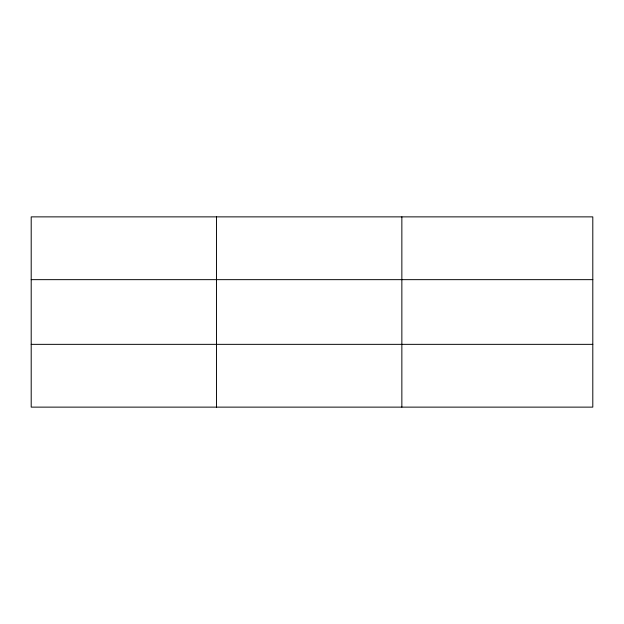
<?xml version="1.0" encoding="UTF-8"?>
<svg xmlns="http://www.w3.org/2000/svg" width="624" height="624" viewBox="0 0 624 624"><rect width="100%" height="100%" fill="white"/><g stroke="black" fill="none" stroke-linecap="round" stroke-linejoin="round"><path stroke-width="0.94" d="M401.856 216.871L401.856 407.129M592.8 279.653L592.8 216.871L31.2 216.871L31.2 407.129L592.8 407.129L592.8 279.653L31.2 279.653M31.2 344.347L592.8 344.347M216.528 216.871L216.528 407.129"/></g></svg>
